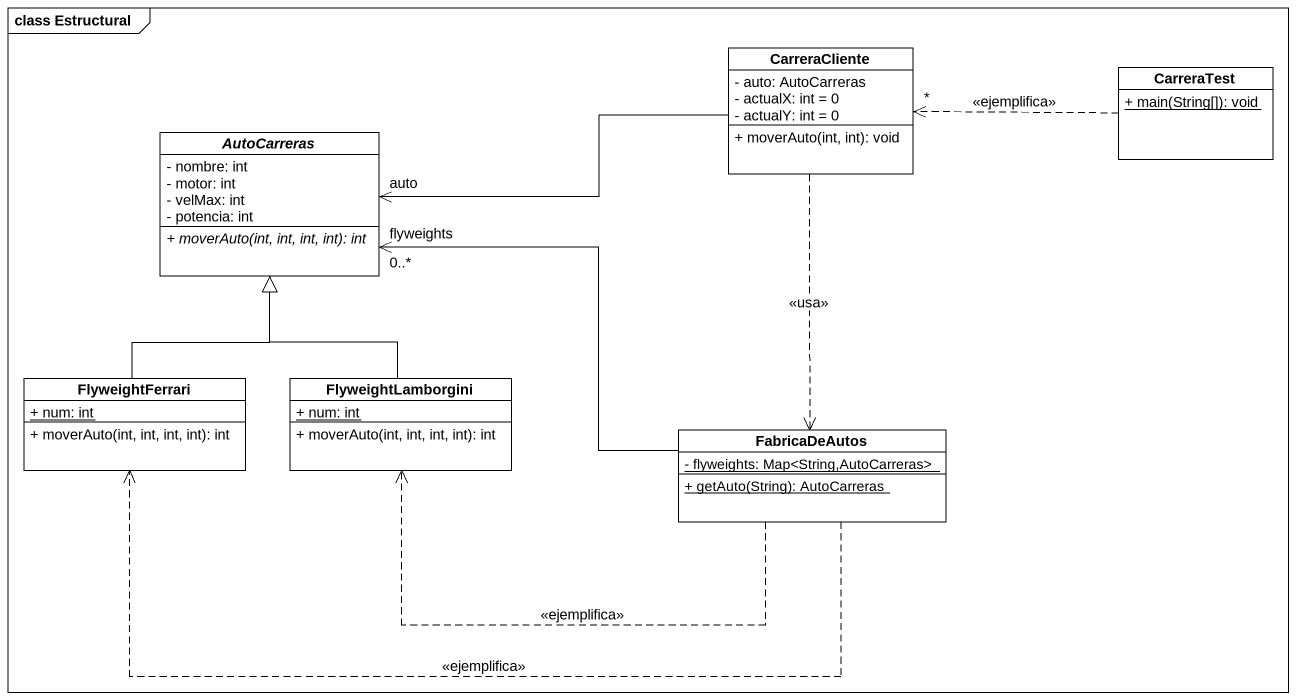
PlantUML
@startuml
mainframe class Estructural
hide circle
hide empty members
skinparam classAttributeIconSize 0
class CarreraCliente {
  - auto: AutoCarreras
  - actualX: int = 0
  - actualY: int = 0
  + moverAuto(int, int): void
}
class CarreraTest {
  {static} + main(String[]): void
}
abstract class AutoCarreras {
  - nombre: int
  - motor: int
  - velMax: int
  - potencia: int
  {abstract} + moverAuto(int, int, int, int): int
}
class FlyweightFerrari {
  {static} + num: int
  + moverAuto(int, int, int, int): int
}
class FlyweightLamborgini {
  {static} + num: int
  + moverAuto(int, int, int, int): int
}
class FabricaDeAutos {
  {static} - flyweights: Map<String,AutoCarreras>
  {static} + getAuto(String): AutoCarreras
}
CarreraCliente -left-> "auto" AutoCarreras
CarreraCliente ..> FabricaDeAutos : <<usa>>
CarreraTest .left.> "*" CarreraCliente : <<ejemplifica>>
FlyweightFerrari -up-|> AutoCarreras
FlyweightLamborgini -up-|> AutoCarreras
FabricaDeAutos -left-> "flyweights\n0..*" AutoCarreras
FabricaDeAutos .left.> FlyweightFerrari : <<ejemplifica>>
FabricaDeAutos .left.> FlyweightLamborgini : <<ejemplifica>>
@enduml
